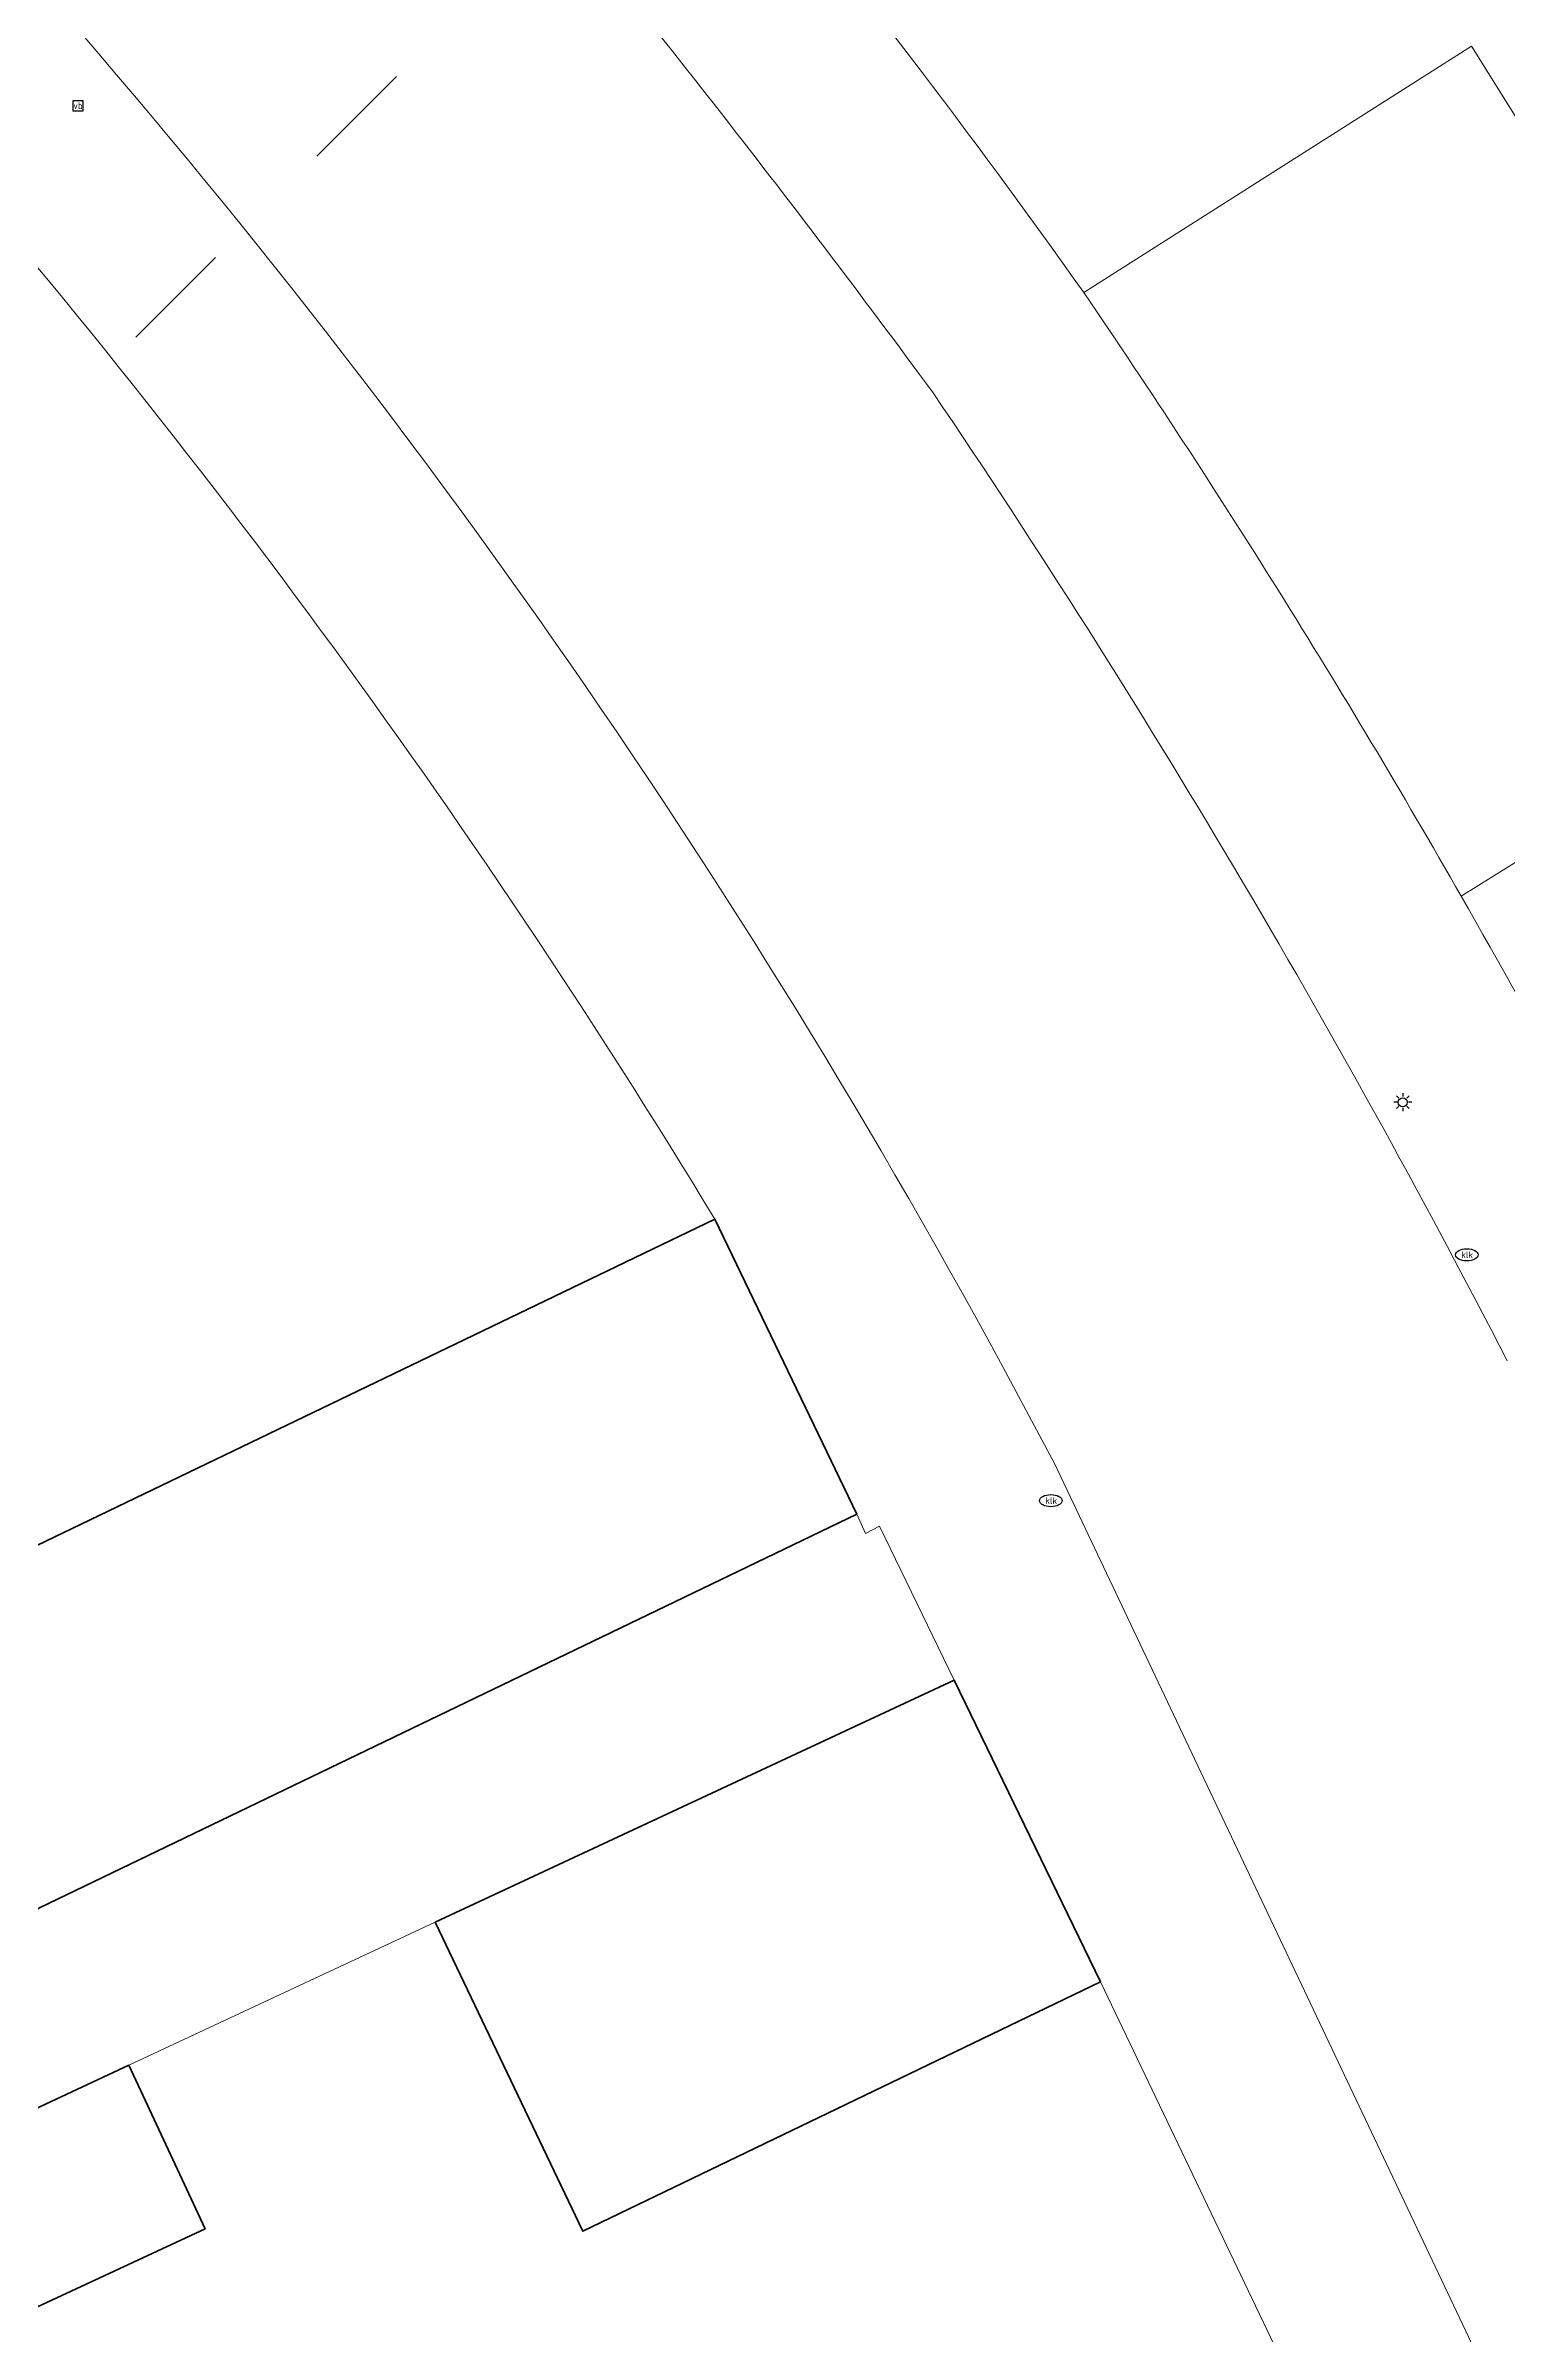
# Model space of a CAD drawing. Header units: metres. Extents: x 30438 to 30782, y 387448 to 387694.
# Drawn here: x 30598.72 to 30614.93, y 387514.29 to 387539.66 of the extents above; entities that cross this region are included whole.
import ezdxf
from ezdxf.enums import TextEntityAlignment as Align

# ---------------------------------------------------------------- set-up
doc = ezdxf.new("R2010")
doc.units = ezdxf.units.M
doc.linetypes.add('HIDDEN5', pattern=[2.8375, 1.25, -1.5875])
for name, color, linetype, lineweight in [('B-GV-GR-BEPLANTING_CULTUUR_HEESTERS-GV', 90, 'Continuous', 18), ('B-GV-IE-MEUBILAIR-S', 7, 'Continuous', 25), ('B-GV-OG-BEBOUWING-GV', 7, 'Continuous', 35), ('B-GV-OG-TERREIN_ERF-GV', 7, 'Continuous', 18), ('B-GV-VH-OPENVERHARDING_BETONSTRAATSTEEN-GV', 90, 'Continuous', 18), ('B-GV-VH-OPENVERHARDING_TEGEL-GV', 90, 'Continuous', 18)]:
    doc.layers.add(name, color=color, linetype=linetype, lineweight=lineweight)
doc.styles.add('NLCS-ISO', font='NLCS-ISO.ttf')

# ---------------------------------------------------------------- blocks, each defined once
blk = doc.blocks.new('SIE-MEUBILAIR_BORD_VERKEER-SO')
blk.add_lwpolyline([(-0.5625, -0.5625), (0.5625, -0.5625), (0.5625, 0.5625), (-0.5625, 0.5625)], close=True)
at = {"style": 'NLCS-ISO'}
blk.add_text('vb', height=0.75, dxfattribs=at).set_placement((0, 0), align=Align.MIDDLE_CENTER)
blk = doc.blocks.new('SIE-MEUBILAIR_PAAL_LICHTMAST-SO')
for points in [[(-0.62, 0), (-1, 0)], [(-0.71, 0.71), (-0.44, 0.44)], [(0, 1), (0, 0.62)], [(0.44, 0.44), (0.71, 0.71)], [(1, 0), (0.62, 0)], [(-0.71, -0.71), (-0.44, -0.44)], [(0, -0.62), (0, -1)], [(0.44, -0.44), (0.71, -0.71)]]:
    blk.add_lwpolyline(points)
blk.add_circle((0, 0), 0.5)
blk = doc.blocks.new('SIE-MEUBILAIR_PUT_KOLK-SO')
blk.add_ellipse((0, 0), major_axis=(1.25, 0), ratio=0.54)
at = {"style": 'NLCS-ISO'}
blk.add_text('klk', height=0.75, dxfattribs=at).set_placement((0.03, 0), align=Align.MIDDLE_CENTER)

msp = doc.modelspace()

# ---------------------------------------------------------------- linework, layer by layer
at = {"linetype": 'HIDDEN5'}
msp.add_line((30710.96, 387647.669), (30510.96, 387447.669), dxfattribs=at)
at = {"layer": 'B-GV-GR-BEPLANTING_CULTUUR_HEESTERS-GV'}
for points in [[(30606.322, 387542.048, -0.017583), (30610.233, 387536.925)], [(30614.416, 387530.235, -0.010615), (30616.911, 387525.642)]]:
    msp.add_lwpolyline(points, format="xyb", dxfattribs=at)
msp.add_lwpolyline([(30610.233, 387536.925), (30614.532, 387539.656), (30618.741, 387532.924), (30614.416, 387530.235)], dxfattribs=at)
at = {"layer": 'B-GV-OG-BEBOUWING-GV'}
for points in [[(30607.715, 387523.384), (30606.142, 387526.653), (30595.157, 387521.368), (30596.733, 387518.094)], [(30610.416, 387518.198), (30608.796, 387521.541), (30603.042, 387518.857), (30604.679, 387515.431)], [(30599.644, 387517.272), (30597.683, 387516.357), (30598.528, 387514.545), (30600.49, 387515.46)]]:
    msp.add_lwpolyline(points, close=True, dxfattribs=at)
at = {"layer": 'B-GV-OG-TERREIN_ERF-GV'}
msp.add_lwpolyline([(30606.142, 387526.653, 0.044367), (30596.839, 387539.304)], format="xyb", dxfattribs=at)
for points in [[(30592.342, 387520.246), (30593.893, 387516.975), (30596.733, 387518.094), (30595.157, 387521.368), (30606.142, 387526.653)], [(30614.924, 387508.781), (30610.416, 387518.198), (30604.679, 387515.431), (30603.042, 387518.857), (30599.644, 387517.272), (30600.49, 387515.46), (30598.528, 387514.545), (30592.696, 387511.824)]]:
    msp.add_lwpolyline(points, dxfattribs=at)
at = {"layer": 'B-GV-VH-OPENVERHARDING_BETONSTRAATSTEEN-GV'}
for points in [[(30608.561, 387535.815, 0.01496), (30603.619, 387542.131)], [(30598.911, 387540.035, -0.058629), (30609.91, 387523.936)], [(30610.233, 387536.925, -0.019831), (30614.416, 387530.235)], [(30614.927, 387525.082, 0.029769), (30608.561, 387535.815)]]:
    msp.add_lwpolyline(points, format="xyb", dxfattribs=at)
for points in [[(30614.416, 387530.235), (30618.741, 387532.924), (30614.532, 387539.656), (30610.233, 387536.925)], [(30609.91, 387523.936), (30616.055, 387510.981), (30621.318, 387499.968), (30627.092, 387505.453)]]:
    msp.add_lwpolyline(points, dxfattribs=at)
at = {"layer": 'B-GV-VH-OPENVERHARDING_TEGEL-GV'}
for points in [[(30603.619, 387542.131, -0.01496), (30608.561, 387535.815)], [(30610.233, 387536.925, 0.017583), (30606.322, 387542.048)], [(30609.91, 387523.936, 0.058629), (30598.911, 387540.035)], [(30596.839, 387539.304, -0.044367), (30606.142, 387526.653)], [(30614.416, 387530.235, 0.019831), (30610.233, 387536.925)], [(30608.561, 387535.815, -0.029769), (30614.927, 387525.082)], [(30616.911, 387525.642, 0.010615), (30614.416, 387530.235)]]:
    msp.add_lwpolyline(points, format="xyb", dxfattribs=at)
for points in [[(30606.142, 387526.653), (30607.715, 387523.384), (30607.811, 387523.168), (30607.969, 387523.248), (30608.796, 387521.541), (30610.416, 387518.198), (30614.924, 387508.781), (30619.192, 387500.045), (30619.571, 387499.169), (30620.761, 387496.524), (30620.699, 387496.495), (30621.166, 387495.435), (30621.378, 387495.532), (30621.428, 387495.557)], [(30622.196, 387498.195), (30621.961, 387498.623), (30621.318, 387499.968), (30616.055, 387510.981), (30609.91, 387523.936)], [(30551.052, 387494.072), (30586.487, 387511.135), (30591.85, 387513.637), (30597.683, 387516.357), (30599.644, 387517.272), (30603.042, 387518.857), (30608.796, 387521.541), (30607.969, 387523.248), (30607.811, 387523.168), (30607.715, 387523.384), (30596.733, 387518.094), (30593.893, 387516.975), (30591.214, 387515.705), (30588.536, 387514.434), (30583.076, 387511.844)]]:
    msp.add_lwpolyline(points, dxfattribs=at)

# ---------------------------------------------------------------- block references
at = {"layer": 'B-GV-IE-MEUBILAIR-S', "xscale": 0.1, "yscale": 0.1, "zscale": 0.1}
for name, p in [('SIE-MEUBILAIR_BORD_VERKEER-SO', (30599.082, 387538.997)), ('SIE-MEUBILAIR_PAAL_LICHTMAST-SO', (30613.769, 387527.949)), ('SIE-MEUBILAIR_PUT_KOLK-SO', (30614.479, 387526.258)), ('SIE-MEUBILAIR_PUT_KOLK-SO', (30609.868, 387523.532))]:
    msp.add_blockref(name, p, dxfattribs=at)

doc.saveas('drawing.dxf')
